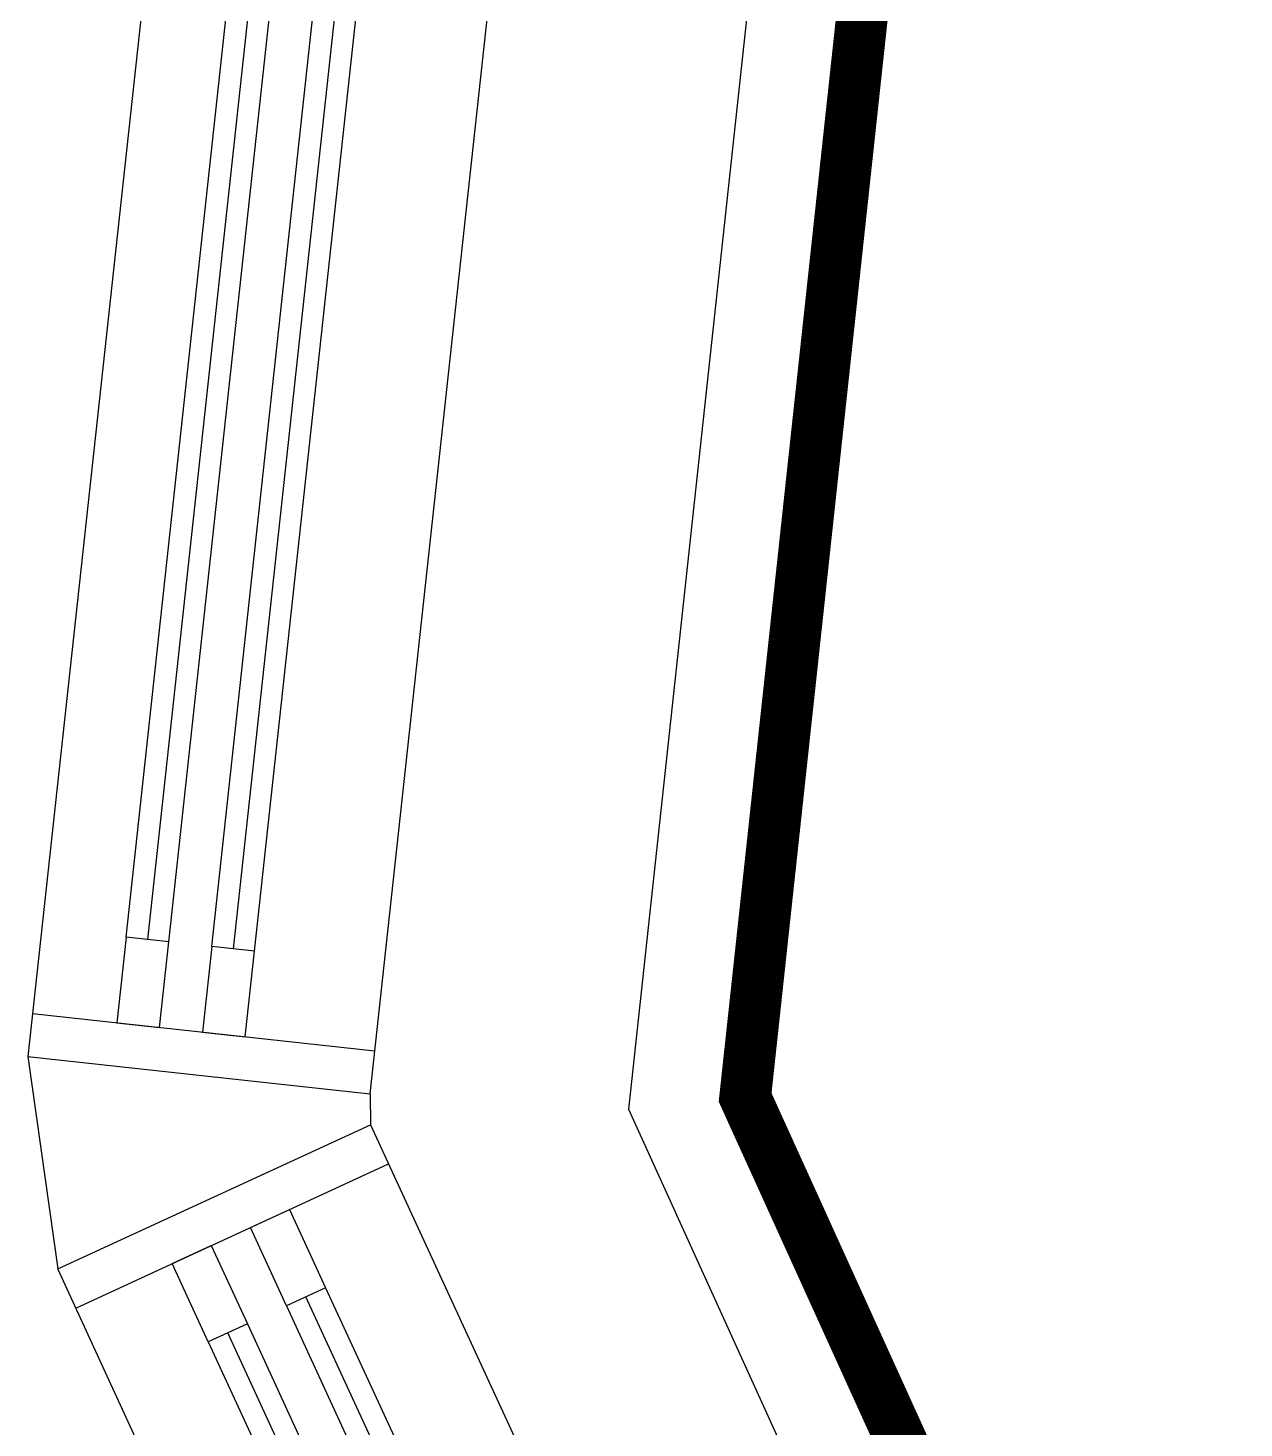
# Model space of a CAD drawing. Header units: millimetres. Extents: x 0 to 400063, y 963 to 238763.
# Drawn here: x 93334 to 94181, y 115914 to 116890 of the extents above; entities that cross this region are included whole.
import ezdxf

# ---------------------------------------------------------------- set-up
doc = ezdxf.new("R2010")
doc.units = ezdxf.units.MM
doc.header["$LTSCALE"] = 40
doc.linetypes.add('HID', pattern=[2.3, 1.5, -0.8])
for name, color, linetype in [('3TI-CE-LIGHT', 6, 'Continuous'), ('도면층4', 4, 'Continuous'), ('도면층5', 5, 'Continuous'), ('도면층8', 253, 'Continuous')]:
    doc.layers.add(name, color=color, linetype=linetype)

msp = doc.modelspace()

# ---------------------------------------------------------------- linework, layer by layer
at = {"layer": '3TI-CE-LIGHT', "color": 1, "linetype": 'HID', "const_width": 36}
msp.add_lwpolyline([(94112.92, 118726.82), (93833.49, 116144.68), (94163.21, 115419.09), (94163.21, 114822.2)], dxfattribs=at)
at = {"layer": '도면층4'}
for p, q in [((93614.61, 118757.97), (93333.67, 116173.2)), ((93572.26, 116147.26), (93853.21, 118732.04)), ((93591.29, 117858.56), (93416.96, 116254.67)), ((93650.94, 117852.08), (93476.61, 116248.19)), ((93336.91, 116203.02), (93575.5, 116177.09)), ((93333.67, 116173.2), (93572.26, 116147.26)), ((93333.67, 116173.2), (93354.42, 116025.14)), ((93572.26, 116147.26), (93572.36, 116125.65)), ((93354.42, 116025.14), (93572.36, 116125.65)), ((93572.36, 116125.65), (93903.21, 115408.27)), ((93366.99, 115997.9), (93584.93, 116098.41)), ((93685.27, 115307.76), (93354.42, 116025.14)), ((93782.88, 115451.88), (93527.42, 116005.81)), ((93728.4, 115426.76), (93472.93, 115980.69))]:
    msp.add_line(p, q, dxfattribs=at)
for points in [[(93431.87, 116253.05), (93402.05, 116256.29), (93395.56, 116196.65), (93425.39, 116193.4)], [(93491.52, 116246.57), (93461.69, 116249.81), (93455.21, 116190.16), (93485.04, 116186.92)], [(93541.04, 116012.1), (93513.8, 115999.53), (93488.67, 116054.02), (93515.91, 116066.58)], [(93486.55, 115986.97), (93459.31, 115974.4), (93434.18, 116028.89), (93461.43, 116041.45)]]:
    msp.add_lwpolyline(points, close=True, dxfattribs=at)
at = {"layer": '도면층5'}
for p, q in [((93402.05, 116256.29), (93576.38, 117860.18)), ((93431.87, 116253.05), (93606.2, 117856.94)), ((93461.69, 116249.81), (93636.03, 117853.7)), ((93491.52, 116246.57), (93665.85, 117850.46)), ((93541.04, 116012.1), (93796.5, 115458.16)), ((93513.8, 115999.53), (93769.26, 115445.6)), ((93486.55, 115986.97), (93742.02, 115433.04)), ((93459.31, 115974.4), (93714.77, 115420.47))]:
    msp.add_line(p, q, dxfattribs=at)
at = {"layer": '도면층8'}
msp.add_lwpolyline([(94033.21, 118732.2), (93752.31, 116136.46), (94083.21, 115408.27), (94083.21, 114822.2)], dxfattribs=at)

doc.saveas('drawing.dxf')
